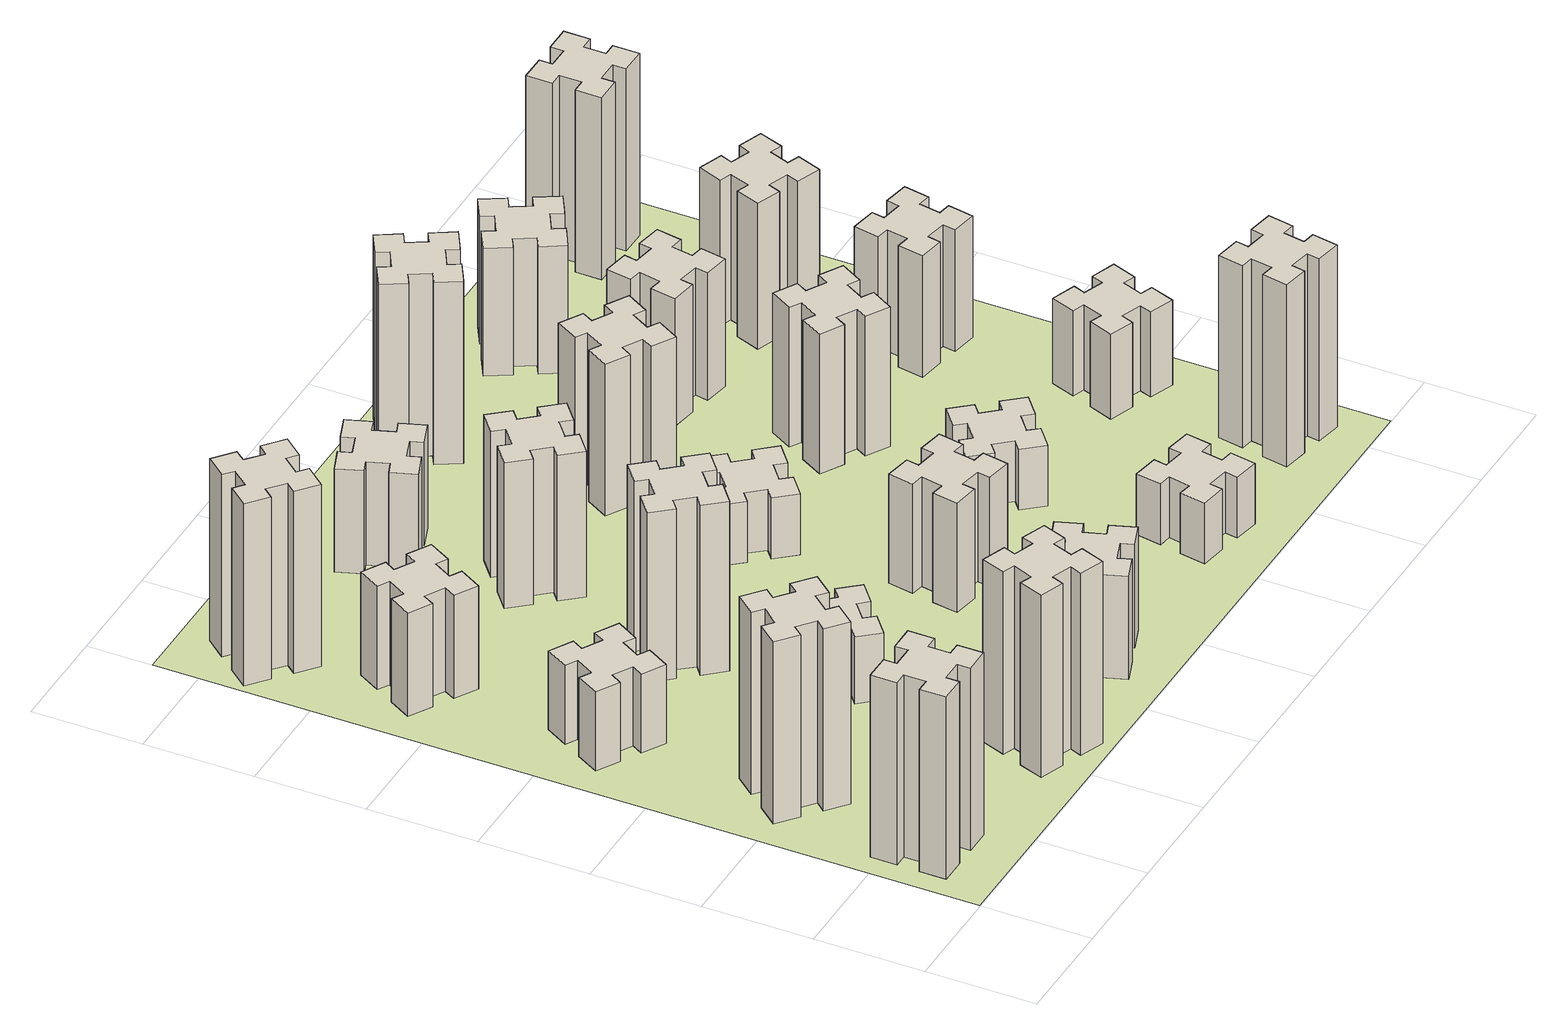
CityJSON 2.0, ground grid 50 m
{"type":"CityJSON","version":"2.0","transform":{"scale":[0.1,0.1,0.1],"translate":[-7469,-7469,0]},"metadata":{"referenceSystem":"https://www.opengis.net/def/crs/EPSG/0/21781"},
"CityObjects":{
"building1":{"type":"Building","attributes":{"class":"1000","function":"1000","usage":"1000","yearOfConstruction":2016,"roofType":"1000","measuredHeight":90,"storeysAboveGround":30,"storeysBelowGround":0},"geometry":[{"type":"Solid","lod":"1","boundaries":[[[[0,1,2,3,4,5,6,7,8,9,10,11,12,13,14,15,16,17,18,19]],[[17,16,20,21]],[[16,15,22,20]],[[15,14,23,22]],[[14,13,24,23]],[[13,12,25,24]],[[12,11,26,25]],[[11,10,27,26]],[[10,9,28,27]],[[9,8,29,28]],[[8,7,30,29]],[[7,6,31,30]],[[6,5,32,31]],[[5,4,33,32]],[[4,3,34,33]],[[3,2,35,34]],[[2,1,36,35]],[[1,0,37,36]],[[0,19,38,37]],[[19,18,39,38]],[[18,17,21,39]],[[24,25,26,27,28,29,30,31,32,33,34,35,36,37,38,39,21,20,22,23]]]]}]},
"building2":{"type":"Building","attributes":{"class":"1000","function":"1000","usage":"1000","yearOfConstruction":2016,"roofType":"1000","measuredHeight":90,"storeysAboveGround":30,"storeysBelowGround":0},"geometry":[{"type":"Solid","lod":"1","boundaries":[[[[40,41,42,43,44,45,46,47,48,49,50,51,52,53,54,55,56,57,58,59]],[[57,56,60,61]],[[56,55,62,60]],[[55,54,63,62]],[[54,53,64,63]],[[53,52,65,64]],[[52,51,66,65]],[[51,50,67,66]],[[50,49,68,67]],[[49,48,69,68]],[[48,47,70,69]],[[47,46,71,70]],[[46,45,72,71]],[[45,44,73,72]],[[44,43,74,73]],[[43,42,75,74]],[[42,41,76,75]],[[41,40,77,76]],[[40,59,78,77]],[[59,58,79,78]],[[58,57,61,79]],[[64,65,66,67,68,69,70,71,72,73,74,75,76,77,78,79,61,60,62,63]]]]}]},
"building3":{"type":"Building","attributes":{"class":"1000","function":"1000","usage":"1000","yearOfConstruction":2016,"roofType":"1000","measuredHeight":39,"storeysAboveGround":30,"storeysBelowGround":0},"geometry":[{"type":"Solid","lod":"1","boundaries":[[[[80,81,82,83,84,85,86,87,88,89,90,91,92,93,94,95,96,97,98,99]],[[97,96,100,101]],[[96,95,102,100]],[[95,94,103,102]],[[94,93,104,103]],[[93,92,105,104]],[[92,91,106,105]],[[91,90,107,106]],[[90,89,108,107]],[[89,88,109,108]],[[88,87,110,109]],[[87,86,111,110]],[[86,85,112,111]],[[85,84,113,112]],[[84,83,114,113]],[[83,82,115,114]],[[82,81,116,115]],[[81,80,117,116]],[[80,99,118,117]],[[99,98,119,118]],[[98,97,101,119]],[[104,105,106,107,108,109,110,111,112,113,114,115,116,117,118,119,101,100,102,103]]]]}]},
"building4":{"type":"Building","attributes":{"class":"1000","function":"1000","usage":"1000","yearOfConstruction":2016,"roofType":"1000","measuredHeight":51,"storeysAboveGround":30,"storeysBelowGround":0},"geometry":[{"type":"Solid","lod":"1","boundaries":[[[[120,121,122,123,124,125,126,127,128,129,130,131,132,133,134,135,136,137,138,139]],[[137,136,140,141]],[[136,135,142,140]],[[135,134,143,142]],[[134,133,144,143]],[[133,132,145,144]],[[132,131,146,145]],[[131,130,147,146]],[[130,129,148,147]],[[129,128,149,148]],[[128,127,150,149]],[[127,126,151,150]],[[126,125,152,151]],[[125,124,153,152]],[[124,123,154,153]],[[123,122,155,154]],[[122,121,156,155]],[[121,120,157,156]],[[120,139,158,157]],[[139,138,159,158]],[[138,137,141,159]],[[144,145,146,147,148,149,150,151,152,153,154,155,156,157,158,159,141,140,142,143]]]]}]},
"building5":{"type":"Building","attributes":{"class":"1000","function":"1000","usage":"1000","yearOfConstruction":2016,"roofType":"1000","measuredHeight":90,"storeysAboveGround":30,"storeysBelowGround":0},"geometry":[{"type":"Solid","lod":"1","boundaries":[[[[160,161,162,163,164,165,166,167,168,169,170,171,172,173,174,175,176,177,178,179]],[[177,176,180,181]],[[176,175,182,180]],[[175,174,183,182]],[[174,173,184,183]],[[173,172,185,184]],[[172,171,186,185]],[[171,170,187,186]],[[170,169,188,187]],[[169,168,189,188]],[[168,167,190,189]],[[167,166,191,190]],[[166,165,192,191]],[[165,164,193,192]],[[164,163,194,193]],[[163,162,195,194]],[[162,161,196,195]],[[161,160,197,196]],[[160,179,198,197]],[[179,178,199,198]],[[178,177,181,199]],[[184,185,186,187,188,189,190,191,192,193,194,195,196,197,198,199,181,180,182,183]]]]}]},
"building6":{"type":"Building","attributes":{"class":"1000","function":"1000","usage":"1000","yearOfConstruction":2016,"roofType":"1000","measuredHeight":90,"storeysAboveGround":30,"storeysBelowGround":0},"geometry":[{"type":"Solid","lod":"1","boundaries":[[[[200,201,202,203,204,205,206,207,208,209,210,211,212,213,214,215,216,217,218,219]],[[217,216,220,221]],[[216,215,222,220]],[[215,214,223,222]],[[214,213,224,223]],[[213,212,225,224]],[[212,211,226,225]],[[211,210,227,226]],[[210,209,228,227]],[[209,208,229,228]],[[208,207,230,229]],[[207,206,231,230]],[[206,205,232,231]],[[205,204,233,232]],[[204,203,234,233]],[[203,202,235,234]],[[202,201,236,235]],[[201,200,237,236]],[[200,219,238,237]],[[219,218,239,238]],[[218,217,221,239]],[[224,225,226,227,228,229,230,231,232,233,234,235,236,237,238,239,221,220,222,223]]]]}]},
"building7":{"type":"Building","attributes":{"class":"1000","function":"1000","usage":"1000","yearOfConstruction":2016,"roofType":"1000","measuredHeight":33,"storeysAboveGround":30,"storeysBelowGround":0},"geometry":[{"type":"Solid","lod":"1","boundaries":[[[[240,241,242,243,244,245,246,247,248,249,250,251,252,253,254,255,256,257,258,259]],[[257,256,260,261]],[[256,255,262,260]],[[255,254,263,262]],[[254,253,264,263]],[[253,252,265,264]],[[252,251,266,265]],[[251,250,267,266]],[[250,249,268,267]],[[249,248,269,268]],[[248,247,270,269]],[[247,246,271,270]],[[246,245,272,271]],[[245,244,273,272]],[[244,243,274,273]],[[243,242,275,274]],[[242,241,276,275]],[[241,240,277,276]],[[240,259,278,277]],[[259,258,279,278]],[[258,257,261,279]],[[264,265,266,267,268,269,270,271,272,273,274,275,276,277,278,279,261,260,262,263]]]]}]},
"building8":{"type":"Building","attributes":{"class":"1000","function":"1000","usage":"1000","yearOfConstruction":2016,"roofType":"1000","measuredHeight":84,"storeysAboveGround":30,"storeysBelowGround":0},"geometry":[{"type":"Solid","lod":"1","boundaries":[[[[280,281,282,283,284,285,286,287,288,289,290,291,292,293,294,295,296,297,298,299]],[[297,296,300,301]],[[296,295,302,300]],[[295,294,303,302]],[[294,293,304,303]],[[293,292,305,304]],[[292,291,306,305]],[[291,290,307,306]],[[290,289,308,307]],[[289,288,309,308]],[[288,287,310,309]],[[287,286,311,310]],[[286,285,312,311]],[[285,284,313,312]],[[284,283,314,313]],[[283,282,315,314]],[[282,281,316,315]],[[281,280,317,316]],[[280,299,318,317]],[[299,298,319,318]],[[298,297,301,319]],[[304,305,306,307,308,309,310,311,312,313,314,315,316,317,318,319,301,300,302,303]]]]}]},
"building9":{"type":"Building","attributes":{"class":"1000","function":"1000","usage":"1000","yearOfConstruction":2016,"roofType":"1000","measuredHeight":51,"storeysAboveGround":30,"storeysBelowGround":0},"geometry":[{"type":"Solid","lod":"1","boundaries":[[[[320,321,322,323,324,325,326,327,328,329,330,331,332,333,334,335,336,337,338,339]],[[337,336,340,341]],[[336,335,342,340]],[[335,334,343,342]],[[334,333,344,343]],[[333,332,345,344]],[[332,331,346,345]],[[331,330,347,346]],[[330,329,348,347]],[[329,328,349,348]],[[328,327,350,349]],[[327,326,351,350]],[[326,325,352,351]],[[325,324,353,352]],[[324,323,354,353]],[[323,322,355,354]],[[322,321,356,355]],[[321,320,357,356]],[[320,339,358,357]],[[339,338,359,358]],[[338,337,341,359]],[[344,345,346,347,348,349,350,351,352,353,354,355,356,357,358,359,341,340,342,343]]]]}]},
"building10":{"type":"Building","attributes":{"class":"1000","function":"1000","usage":"1000","yearOfConstruction":2016,"roofType":"1000","measuredHeight":72,"storeysAboveGround":30,"storeysBelowGround":0},"geometry":[{"type":"Solid","lod":"1","boundaries":[[[[360,361,362,363,364,365,366,367,368,369,370,371,372,373,374,375,376,377,378,379]],[[377,376,380,381]],[[376,375,382,380]],[[375,374,383,382]],[[374,373,384,383]],[[373,372,385,384]],[[372,371,386,385]],[[371,370,387,386]],[[370,369,388,387]],[[369,368,389,388]],[[368,367,390,389]],[[367,366,391,390]],[[366,365,392,391]],[[365,364,393,392]],[[364,363,394,393]],[[363,362,395,394]],[[362,361,396,395]],[[361,360,397,396]],[[360,379,398,397]],[[379,378,399,398]],[[378,377,381,399]],[[384,385,386,387,388,389,390,391,392,393,394,395,396,397,398,399,381,380,382,383]]]]}]},
"building11":{"type":"Building","attributes":{"class":"1000","function":"1000","usage":"1000","yearOfConstruction":2016,"roofType":"1000","measuredHeight":51,"storeysAboveGround":30,"storeysBelowGround":0},"geometry":[{"type":"Solid","lod":"1","boundaries":[[[[400,401,402,403,404,405,406,407,408,409,410,411,412,413,414,415,416,417,418,419]],[[417,416,420,421]],[[416,415,422,420]],[[415,414,423,422]],[[414,413,424,423]],[[413,412,425,424]],[[412,411,426,425]],[[411,410,427,426]],[[410,409,428,427]],[[409,408,429,428]],[[408,407,430,429]],[[407,406,431,430]],[[406,405,432,431]],[[405,404,433,432]],[[404,403,434,433]],[[403,402,435,434]],[[402,401,436,435]],[[401,400,437,436]],[[400,419,438,437]],[[419,418,439,438]],[[418,417,421,439]],[[424,425,426,427,428,429,430,431,432,433,434,435,436,437,438,439,421,420,422,423]]]]}]},
"building12":{"type":"Building","attributes":{"class":"1000","function":"1000","usage":"1000","yearOfConstruction":2016,"roofType":"1000","measuredHeight":54,"storeysAboveGround":30,"storeysBelowGround":0},"geometry":[{"type":"Solid","lod":"1","boundaries":[[[[440,441,442,443,444,445,446,447,448,449,450,451,452,453,454,455,456,457,458,459]],[[457,456,460,461]],[[456,455,462,460]],[[455,454,463,462]],[[454,453,464,463]],[[453,452,465,464]],[[452,451,466,465]],[[451,450,467,466]],[[450,449,468,467]],[[449,448,469,468]],[[448,447,470,469]],[[447,446,471,470]],[[446,445,472,471]],[[445,444,473,472]],[[444,443,474,473]],[[443,442,475,474]],[[442,441,476,475]],[[441,440,477,476]],[[440,459,478,477]],[[459,458,479,478]],[[458,457,461,479]],[[464,465,466,467,468,469,470,471,472,473,474,475,476,477,478,479,461,460,462,463]]]]}]},
"building13":{"type":"Building","attributes":{"class":"1000","function":"1000","usage":"1000","yearOfConstruction":2016,"roofType":"1000","measuredHeight":30,"storeysAboveGround":30,"storeysBelowGround":0},"geometry":[{"type":"Solid","lod":"1","boundaries":[[[[480,481,482,483,484,485,486,487,488,489,490,491,492,493,494,495,496,497,498,499]],[[497,496,500,501]],[[496,495,502,500]],[[495,494,503,502]],[[494,493,504,503]],[[493,492,505,504]],[[492,491,506,505]],[[491,490,507,506]],[[490,489,508,507]],[[489,488,509,508]],[[488,487,510,509]],[[487,486,511,510]],[[486,485,512,511]],[[485,484,513,512]],[[484,483,514,513]],[[483,482,515,514]],[[482,481,516,515]],[[481,480,517,516]],[[480,499,518,517]],[[499,498,519,518]],[[498,497,501,519]],[[504,505,506,507,508,509,510,511,512,513,514,515,516,517,518,519,501,500,502,503]]]]}]},
"building14":{"type":"Building","attributes":{"class":"1000","function":"1000","usage":"1000","yearOfConstruction":2016,"roofType":"1000","measuredHeight":75,"storeysAboveGround":30,"storeysBelowGround":0},"geometry":[{"type":"Solid","lod":"1","boundaries":[[[[520,521,522,523,524,525,526,527,528,529,530,531,532,533,534,535,536,537,538,539]],[[537,536,540,541]],[[536,535,542,540]],[[535,534,543,542]],[[534,533,544,543]],[[533,532,545,544]],[[532,531,546,545]],[[531,530,547,546]],[[530,529,548,547]],[[529,528,549,548]],[[528,527,550,549]],[[527,526,551,550]],[[526,525,552,551]],[[525,524,553,552]],[[524,523,554,553]],[[523,522,555,554]],[[522,521,556,555]],[[521,520,557,556]],[[520,539,558,557]],[[539,538,559,558]],[[538,537,541,559]],[[544,545,546,547,548,549,550,551,552,553,554,555,556,557,558,559,541,540,542,543]]]]}]},
"building15":{"type":"Building","attributes":{"class":"1000","function":"1000","usage":"1000","yearOfConstruction":2016,"roofType":"1000","measuredHeight":30,"storeysAboveGround":30,"storeysBelowGround":0},"geometry":[{"type":"Solid","lod":"1","boundaries":[[[[560,561,562,563,564,565,566,567,568,569,570,571,572,573,574,575,576,577,578,579]],[[577,576,580,581]],[[576,575,582,580]],[[575,574,583,582]],[[574,573,584,583]],[[573,572,585,584]],[[572,571,586,585]],[[571,570,587,586]],[[570,569,588,587]],[[569,568,589,588]],[[568,567,590,589]],[[567,566,591,590]],[[566,565,592,591]],[[565,564,593,592]],[[564,563,594,593]],[[563,562,595,594]],[[562,561,596,595]],[[561,560,597,596]],[[560,579,598,597]],[[579,578,599,598]],[[578,577,581,599]],[[584,585,586,587,588,589,590,591,592,593,594,595,596,597,598,599,581,580,582,583]]]]}]},
"building16":{"type":"Building","attributes":{"class":"1000","function":"1000","usage":"1000","yearOfConstruction":2016,"roofType":"1000","measuredHeight":90,"storeysAboveGround":30,"storeysBelowGround":0},"geometry":[{"type":"Solid","lod":"1","boundaries":[[[[600,601,602,603,604,605,606,607,608,609,610,611,612,613,614,615,616,617,618,619]],[[617,616,620,621]],[[616,615,622,620]],[[615,614,623,622]],[[614,613,624,623]],[[613,612,625,624]],[[612,611,626,625]],[[611,610,627,626]],[[610,609,628,627]],[[609,608,629,628]],[[608,607,630,629]],[[607,606,631,630]],[[606,605,632,631]],[[605,604,633,632]],[[604,603,634,633]],[[603,602,635,634]],[[602,601,636,635]],[[601,600,637,636]],[[600,619,638,637]],[[619,618,639,638]],[[618,617,621,639]],[[624,625,626,627,628,629,630,631,632,633,634,635,636,637,638,639,621,620,622,623]]]]}]},
"building17":{"type":"Building","attributes":{"class":"1000","function":"1000","usage":"1000","yearOfConstruction":2016,"roofType":"1000","measuredHeight":30,"storeysAboveGround":30,"storeysBelowGround":0},"geometry":[{"type":"Solid","lod":"1","boundaries":[[[[640,641,642,643,644,645,646,647,648,649,650,651,652,653,654,655,656,657,658,659]],[[657,656,660,661]],[[656,655,662,660]],[[655,654,663,662]],[[654,653,664,663]],[[653,652,665,664]],[[652,651,666,665]],[[651,650,667,666]],[[650,649,668,667]],[[649,648,669,668]],[[648,647,670,669]],[[647,646,671,670]],[[646,645,672,671]],[[645,644,673,672]],[[644,643,674,673]],[[643,642,675,674]],[[642,641,676,675]],[[641,640,677,676]],[[640,659,678,677]],[[659,658,679,678]],[[658,657,661,679]],[[664,665,666,667,668,669,670,671,672,673,674,675,676,677,678,679,661,660,662,663]]]]}]},
"building18":{"type":"Building","attributes":{"class":"1000","function":"1000","usage":"1000","yearOfConstruction":2016,"roofType":"1000","measuredHeight":69,"storeysAboveGround":30,"storeysBelowGround":0},"geometry":[{"type":"Solid","lod":"1","boundaries":[[[[680,681,682,683,684,685,686,687,688,689,690,691,692,693,694,695,696,697,698,699]],[[697,696,700,701]],[[696,695,702,700]],[[695,694,703,702]],[[694,693,704,703]],[[693,692,705,704]],[[692,691,706,705]],[[691,690,707,706]],[[690,689,708,707]],[[689,688,709,708]],[[688,687,710,709]],[[687,686,711,710]],[[686,685,712,711]],[[685,684,713,712]],[[684,683,714,713]],[[683,682,715,714]],[[682,681,716,715]],[[681,680,717,716]],[[680,699,718,717]],[[699,698,719,718]],[[698,697,701,719]],[[704,705,706,707,708,709,710,711,712,713,714,715,716,717,718,719,701,700,702,703]]]]}]},
"building19":{"type":"Building","attributes":{"class":"1000","function":"1000","usage":"1000","yearOfConstruction":2016,"roofType":"1000","measuredHeight":63,"storeysAboveGround":30,"storeysBelowGround":0},"geometry":[{"type":"Solid","lod":"1","boundaries":[[[[720,721,722,723,724,725,726,727,728,729,730,731,732,733,734,735,736,737,738,739]],[[737,736,740,741]],[[736,735,742,740]],[[735,734,743,742]],[[734,733,744,743]],[[733,732,745,744]],[[732,731,746,745]],[[731,730,747,746]],[[730,729,748,747]],[[729,728,749,748]],[[728,727,750,749]],[[727,726,751,750]],[[726,725,752,751]],[[725,724,753,752]],[[724,723,754,753]],[[723,722,755,754]],[[722,721,756,755]],[[721,720,757,756]],[[720,739,758,757]],[[739,738,759,758]],[[738,737,741,759]],[[744,745,746,747,748,749,750,751,752,753,754,755,756,757,758,759,741,740,742,743]]]]}]},
"building20":{"type":"Building","attributes":{"class":"1000","function":"1000","usage":"1000","yearOfConstruction":2016,"roofType":"1000","measuredHeight":90,"storeysAboveGround":30,"storeysBelowGround":0},"geometry":[{"type":"Solid","lod":"1","boundaries":[[[[760,761,762,763,764,765,766,767,768,769,770,771,772,773,774,775,776,777,778,779]],[[777,776,780,781]],[[776,775,782,780]],[[775,774,783,782]],[[774,773,784,783]],[[773,772,785,784]],[[772,771,786,785]],[[771,770,787,786]],[[770,769,788,787]],[[769,768,789,788]],[[768,767,790,789]],[[767,766,791,790]],[[766,765,792,791]],[[765,764,793,792]],[[764,763,794,793]],[[763,762,795,794]],[[762,761,796,795]],[[761,760,797,796]],[[760,779,798,797]],[[779,778,799,798]],[[778,777,781,799]],[[784,785,786,787,788,789,790,791,792,793,794,795,796,797,798,799,781,780,782,783]]]]}]},
"building21":{"type":"Building","attributes":{"class":"1000","function":"1000","usage":"1000","yearOfConstruction":2016,"roofType":"1000","measuredHeight":63,"storeysAboveGround":30,"storeysBelowGround":0},"geometry":[{"type":"Solid","lod":"1","boundaries":[[[[800,801,802,803,804,805,806,807,808,809,810,811,812,813,814,815,816,817,818,819]],[[817,816,820,821]],[[816,815,822,820]],[[815,814,823,822]],[[814,813,824,823]],[[813,812,825,824]],[[812,811,826,825]],[[811,810,827,826]],[[810,809,828,827]],[[809,808,829,828]],[[808,807,830,829]],[[807,806,831,830]],[[806,805,832,831]],[[805,804,833,832]],[[804,803,834,833]],[[803,802,835,834]],[[802,801,836,835]],[[801,800,837,836]],[[800,819,838,837]],[[819,818,839,838]],[[818,817,821,839]],[[824,825,826,827,828,829,830,831,832,833,834,835,836,837,838,839,821,820,822,823]]]]}]},
"building22":{"type":"Building","attributes":{"class":"1000","function":"1000","usage":"1000","yearOfConstruction":2016,"roofType":"1000","measuredHeight":42,"storeysAboveGround":30,"storeysBelowGround":0},"geometry":[{"type":"Solid","lod":"1","boundaries":[[[[840,841,842,843,844,845,846,847,848,849,850,851,852,853,854,855,856,857,858,859]],[[857,856,860,861]],[[856,855,862,860]],[[855,854,863,862]],[[854,853,864,863]],[[853,852,865,864]],[[852,851,866,865]],[[851,850,867,866]],[[850,849,868,867]],[[849,848,869,868]],[[848,847,870,869]],[[847,846,871,870]],[[846,845,872,871]],[[845,844,873,872]],[[844,843,874,873]],[[843,842,875,874]],[[842,841,876,875]],[[841,840,877,876]],[[840,859,878,877]],[[859,858,879,878]],[[858,857,861,879]],[[864,865,866,867,868,869,870,871,872,873,874,875,876,877,878,879,861,860,862,863]]]]}]},
"building23":{"type":"Building","attributes":{"class":"1000","function":"1000","usage":"1000","yearOfConstruction":2016,"roofType":"1000","measuredHeight":60,"storeysAboveGround":30,"storeysBelowGround":0},"geometry":[{"type":"Solid","lod":"1","boundaries":[[[[880,881,882,883,884,885,886,887,888,889,890,891,892,893,894,895,896,897,898,899]],[[897,896,900,901]],[[896,895,902,900]],[[895,894,903,902]],[[894,893,904,903]],[[893,892,905,904]],[[892,891,906,905]],[[891,890,907,906]],[[890,889,908,907]],[[889,888,909,908]],[[888,887,910,909]],[[887,886,911,910]],[[886,885,912,911]],[[885,884,913,912]],[[884,883,914,913]],[[883,882,915,914]],[[882,881,916,915]],[[881,880,917,916]],[[880,899,918,917]],[[899,898,919,918]],[[898,897,901,919]],[[904,905,906,907,908,909,910,911,912,913,914,915,916,917,918,919,901,900,902,903]]]]}]},
"building24":{"type":"Building","attributes":{"class":"1000","function":"1000","usage":"1000","yearOfConstruction":2016,"roofType":"1000","measuredHeight":72,"storeysAboveGround":30,"storeysBelowGround":0},"geometry":[{"type":"Solid","lod":"1","boundaries":[[[[920,921,922,923,924,925,926,927,928,929,930,931,932,933,934,935,936,937,938,939]],[[937,936,940,941]],[[936,935,942,940]],[[935,934,943,942]],[[934,933,944,943]],[[933,932,945,944]],[[932,931,946,945]],[[931,930,947,946]],[[930,929,948,947]],[[929,928,949,948]],[[928,927,950,949]],[[927,926,951,950]],[[926,925,952,951]],[[925,924,953,952]],[[924,923,954,953]],[[923,922,955,954]],[[922,921,956,955]],[[921,920,957,956]],[[920,939,958,957]],[[939,938,959,958]],[[938,937,941,959]],[[944,945,946,947,948,949,950,951,952,953,954,955,956,957,958,959,941,940,942,943]]]]}]},
"building25":{"type":"Building","attributes":{"class":"1000","function":"1000","usage":"1000","yearOfConstruction":2016,"roofType":"1000","measuredHeight":90,"storeysAboveGround":30,"storeysBelowGround":0},"geometry":[{"type":"Solid","lod":"1","boundaries":[[[[960,961,962,963,964,965,966,967,968,969,970,971,972,973,974,975,976,977,978,979]],[[977,976,980,981]],[[976,975,982,980]],[[975,974,983,982]],[[974,973,984,983]],[[973,972,985,984]],[[972,971,986,985]],[[971,970,987,986]],[[970,969,988,987]],[[969,968,989,988]],[[968,967,990,989]],[[967,966,991,990]],[[966,965,992,991]],[[965,964,993,992]],[[964,963,994,993]],[[963,962,995,994]],[[962,961,996,995]],[[961,960,997,996]],[[960,979,998,997]],[[979,978,999,998]],[[978,977,981,999]],[[984,985,986,987,988,989,990,991,992,993,994,995,996,997,998,999,981,980,982,983]]]]}]},
"landuse1":{"type":"LandUse","attributes":{"name":"plot1","function":"1010"},"geometry":[{"type":"MultiSurface","lod":"1","boundaries":[[[1000,1001,1002,1003]]]}]}
},
"vertices":[
[165,425,0],[165,325,0],[105,325,0],[105,205,0],[225,205,0],[225,265,0],[325,265,0],[325,205,0],[445,205,0],[445,325,0],[385,325,0],[385,425,0],[445,425,0],[445,545,0],[325,545,0],[325,485,0],[225,485,0],[225,545,0],[105,545,0],[105,425,0],[225,485,900],[225,545,900],[325,485,900],[325,545,900],[445,545,900],[445,425,900],[385,425,900],[385,325,900],[445,325,900],[445,205,900],[325,205,900],[325,265,900],[225,265,900],[225,205,900],[105,205,900],[105,325,900],[165,325,900],[165,425,900],[105,425,900],[105,545,900],
[484,1067,0],[408,1132,0],[446,1178,0],[354,1255,0],[277,1163,0],[323,1124,0],[259,1048,0],[213,1086,0],[136,994,0],[228,917,0],[266,963,0],[343,899,0],[304,853,0],[396,776,0],[473,868,0],[427,906,0],[492,983,0],[538,944,0],[615,1036,0],[523,1113,0],[492,983,900],[538,944,900],[427,906,900],[473,868,900],[396,776,900],[304,853,900],[343,899,900],[266,963,900],[228,917,900],[136,994,900],[213,1086,900],[259,1048,900],[323,1124,900],[277,1163,900],[354,1255,900],[446,1178,900],[408,1132,900],[484,1067,900],[523,1113,900],[615,1036,900],
[446,1757,0],[496,1844,0],[548,1814,0],[608,1918,0],[504,1978,0],[474,1926,0],[387,1976,0],[417,2028,0],[313,2088,0],[253,1984,0],[305,1954,0],[255,1867,0],[203,1897,0],[143,1793,0],[247,1733,0],[277,1785,0],[364,1735,0],[334,1683,0],[438,1623,0],[498,1727,0],[364,1735,390],[334,1683,390],[277,1785,390],[247,1733,390],[143,1793,390],[203,1897,390],[255,1867,390],[305,1954,390],[253,1984,390],[313,2088,390],[417,2028,390],[387,1976,390],[474,1926,390],[504,1978,390],[608,1918,390],[548,1814,390],[496,1844,390],[446,1757,390],[498,1727,390],[438,1623,390],
[446,2597,0],[496,2684,0],[548,2654,0],[608,2758,0],[504,2818,0],[474,2766,0],[387,2816,0],[417,2868,0],[313,2928,0],[253,2824,0],[305,2794,0],[255,2707,0],[203,2737,0],[143,2633,0],[247,2573,0],[277,2625,0],[364,2575,0],[334,2523,0],[438,2463,0],[498,2567,0],[364,2575,510],[334,2523,510],[277,2625,510],[247,2573,510],[143,2633,510],[203,2737,510],[255,2707,510],[305,2794,510],[253,2824,510],[313,2928,510],[417,2868,510],[387,2816,510],[474,2766,510],[504,2818,510],[608,2758,510],[548,2654,510],[496,2684,510],[446,2597,510],[498,2567,510],[438,2463,510],
[1029,360,0],[995,266,0],[939,287,0],[897,174,0],[1010,133,0],[1031,189,0],[1125,155,0],[1104,99,0],[1217,57,0],[1258,170,0],[1202,191,0],[1236,285,0],[1292,264,0],[1333,377,0],[1220,418,0],[1200,362,0],[1106,396,0],[1127,452,0],[1014,493,0],[973,380,0],[1106,396,900],[1127,452,900],[1200,362,900],[1220,418,900],[1333,377,900],[1292,264,900],[1236,285,900],[1202,191,900],[1258,170,900],[1217,57,900],[1104,99,900],[1125,155,900],[1031,189,900],[1010,133,900],[897,174,900],[939,287,900],[995,266,900],[1029,360,900],[973,380,900],[1014,493,900],
[384,3387,0],[308,3452,0],[346,3498,0],[254,3575,0],[177,3483,0],[223,3444,0],[159,3368,0],[113,3406,0],[36,3314,0],[128,3237,0],[166,3283,0],[243,3219,0],[204,3173,0],[296,3096,0],[373,3188,0],[327,3226,0],[392,3303,0],[438,3264,0],[515,3356,0],[423,3433,0],[392,3303,900],[438,3264,900],[327,3226,900],[373,3188,900],[296,3096,900],[204,3173,900],[243,3219,900],[166,3283,900],[128,3237,900],[36,3314,900],[113,3406,900],[159,3368,900],[223,3444,900],[177,3483,900],[254,3575,900],[346,3498,900],[308,3452,900],[384,3387,900],[423,3433,900],[515,3356,900],
[1083,1332,0],[1006,1267,0],[968,1313,0],[876,1236,0],[953,1144,0],[999,1183,0],[1063,1106,0],[1017,1068,0],[1094,976,0],[1186,1053,0],[1148,1099,0],[1224,1163,0],[1263,1117,0],[1355,1194,0],[1278,1286,0],[1232,1248,0],[1167,1324,0],[1213,1363,0],[1136,1455,0],[1044,1378,0],[1167,1324,330],[1213,1363,330],[1232,1248,330],[1278,1286,330],[1355,1194,330],[1263,1117,330],[1224,1163,330],[1148,1099,330],[1186,1053,330],[1094,976,330],[1017,1068,330],[1063,1106,330],[999,1183,330],[953,1144,330],[876,1236,330],[968,1313,330],[1006,1267,330],[1083,1332,330],[1044,1378,330],[1136,1455,330],
[983,1972,0],[906,1907,0],[868,1953,0],[776,1876,0],[853,1784,0],[899,1823,0],[963,1746,0],[917,1708,0],[994,1616,0],[1086,1693,0],[1048,1739,0],[1124,1803,0],[1163,1757,0],[1255,1834,0],[1178,1926,0],[1132,1888,0],[1067,1964,0],[1113,2003,0],[1036,2095,0],[944,2018,0],[1067,1964,840],[1113,2003,840],[1132,1888,840],[1178,1926,840],[1255,1834,840],[1163,1757,840],[1124,1803,840],[1048,1739,840],[1086,1693,840],[994,1616,840],[917,1708,840],[963,1746,840],[899,1823,840],[853,1784,840],[776,1876,840],[868,1953,840],[906,1907,840],[983,1972,840],[944,2018,840],[1036,2095,840],
[1765,496,0],[1671,462,0],[1650,518,0],[1537,477,0],[1579,364,0],[1635,385,0],[1669,291,0],[1613,270,0],[1654,157,0],[1767,199,0],[1746,255,0],[1840,289,0],[1860,233,0],[1973,274,0],[1932,387,0],[1876,366,0],[1842,460,0],[1898,480,0],[1857,593,0],[1744,552,0],[1842,460,510],[1898,480,510],[1876,366,510],[1932,387,510],[1973,274,510],[1860,233,510],[1840,289,510],[1746,255,510],[1767,199,510],[1654,157,510],[1613,270,510],[1669,291,510],[1635,385,510],[1579,364,510],[1537,477,510],[1650,518,510],[1671,462,510],[1765,496,510],[1744,552,510],[1857,593,510],
[1099,2563,0],[1163,2486,0],[1117,2448,0],[1194,2356,0],[1286,2433,0],[1248,2479,0],[1324,2543,0],[1363,2497,0],[1455,2574,0],[1378,2666,0],[1332,2628,0],[1267,2704,0],[1313,2743,0],[1236,2835,0],[1144,2758,0],[1183,2712,0],[1106,2647,0],[1068,2693,0],[976,2616,0],[1053,2524,0],[1106,2647,720],[1068,2693,720],[1183,2712,720],[1144,2758,720],[1236,2835,720],[1313,2743,720],[1267,2704,720],[1332,2628,720],[1378,2666,720],[1455,2574,720],[1363,2497,720],[1324,2543,720],[1248,2479,720],[1286,2433,720],[1194,2356,720],[1117,2448,720],[1163,2486,720],[1099,2563,720],[1053,2524,720],[976,2616,720],
[1125,3356,0],[1031,3322,0],[1010,3378,0],[897,3337,0],[939,3224,0],[995,3245,0],[1029,3151,0],[973,3130,0],[1014,3017,0],[1127,3059,0],[1106,3115,0],[1200,3149,0],[1220,3093,0],[1333,3134,0],[1292,3247,0],[1236,3226,0],[1202,3320,0],[1258,3340,0],[1217,3453,0],[1104,3412,0],[1202,3320,510],[1258,3340,510],[1236,3226,510],[1292,3247,510],[1333,3134,510],[1220,3093,510],[1200,3149,510],[1106,3115,510],[1127,3059,510],[1014,3017,510],[973,3130,510],[1029,3151,510],[995,3245,510],[939,3224,510],[897,3337,510],[1010,3378,510],[1031,3322,510],[1125,3356,510],[1104,3412,510],[1217,3453,510],
[2055,1047,0],[2072,1145,0],[2131,1135,0],[2152,1253,0],[2034,1274,0],[2024,1215,0],[1925,1232,0],[1936,1291,0],[1817,1312,0],[1797,1194,0],[1856,1184,0],[1838,1085,0],[1779,1096,0],[1758,977,0],[1877,957,0],[1887,1016,0],[1985,998,0],[1975,939,0],[2093,918,0],[2114,1037,0],[1985,998,540],[1975,939,540],[1887,1016,540],[1877,957,540],[1758,977,540],[1779,1096,540],[1838,1085,540],[1856,1184,540],[1797,1194,540],[1817,1312,540],[1936,1291,540],[1925,1232,540],[2024,1215,540],[2034,1274,540],[2152,1253,540],[2131,1135,540],[2072,1145,540],[2055,1047,540],[2114,1037,540],[2093,918,540],
[1972,1988,0],[1907,2064,0],[1953,2103,0],[1876,2195,0],[1784,2118,0],[1823,2072,0],[1746,2007,0],[1708,2053,0],[1616,1976,0],[1693,1884,0],[1739,1923,0],[1803,1846,0],[1757,1808,0],[1834,1716,0],[1926,1793,0],[1888,1839,0],[1964,1903,0],[2003,1857,0],[2095,1934,0],[2018,2026,0],[1964,1903,300],[2003,1857,300],[1888,1839,300],[1926,1793,300],[1834,1716,300],[1757,1808,300],[1803,1846,300],[1739,1923,300],[1693,1884,300],[1616,1976,300],[1708,2053,300],[1746,2007,300],[1823,2072,300],[1784,2118,300],[1876,2195,300],[1953,2103,300],[1907,2064,300],[1972,1988,300],[2018,2026,300],[2095,1934,300],
[2026,2497,0],[2076,2584,0],[2128,2554,0],[2188,2658,0],[2084,2718,0],[2054,2666,0],[1967,2716,0],[1997,2768,0],[1893,2828,0],[1833,2724,0],[1885,2694,0],[1835,2607,0],[1783,2637,0],[1723,2533,0],[1827,2473,0],[1857,2525,0],[1944,2475,0],[1914,2423,0],[2018,2363,0],[2078,2467,0],[1944,2475,750],[1914,2423,750],[1857,2525,750],[1827,2473,750],[1723,2533,750],[1783,2637,750],[1835,2607,750],[1885,2694,750],[1833,2724,750],[1893,2828,750],[1997,2768,750],[1967,2716,750],[2054,2666,750],[2084,2718,750],[2188,2658,750],[2128,2554,750],[2076,2584,750],[2026,2497,750],[2078,2467,750],[2018,2363,750],
[2596,444,0],[2578,345,0],[2519,356,0],[2498,237,0],[2617,217,0],[2627,276,0],[2725,258,0],[2715,199,0],[2833,178,0],[2854,297,0],[2795,307,0],[2812,405,0],[2871,395,0],[2892,513,0],[2774,534,0],[2764,475,0],[2665,492,0],[2676,551,0],[2557,572,0],[2537,454,0],[2665,492,300],[2676,551,300],[2764,475,300],[2774,534,300],[2892,513,300],[2871,395,300],[2812,405,300],[2795,307,300],[2854,297,300],[2833,178,300],[2715,199,300],[2725,258,300],[2627,276,300],[2617,217,300],[2498,237,300],[2519,356,300],[2578,345,300],[2596,444,300],[2537,454,300],[2557,572,300],
[1844,3556,0],[1757,3506,0],[1727,3558,0],[1623,3498,0],[1683,3394,0],[1735,3424,0],[1785,3337,0],[1733,3307,0],[1793,3203,0],[1897,3263,0],[1867,3315,0],[1954,3365,0],[1984,3313,0],[2088,3373,0],[2028,3477,0],[1976,3447,0],[1926,3534,0],[1978,3564,0],[1918,3668,0],[1814,3608,0],[1926,3534,900],[1978,3564,900],[1976,3447,900],[2028,3477,900],[2088,3373,900],[1984,3313,900],[1954,3365,900],[1867,3315,900],[1897,3263,900],[1793,3203,900],[1733,3307,900],[1785,3337,900],[1735,3424,900],[1683,3394,900],[1623,3498,900],[1727,3558,900],[1757,3506,900],[1844,3556,900],[1814,3608,900],[1918,3668,900],
[2628,1099,0],[2704,1163,0],[2743,1117,0],[2835,1194,0],[2758,1286,0],[2712,1248,0],[2647,1324,0],[2693,1363,0],[2616,1455,0],[2524,1378,0],[2563,1332,0],[2486,1267,0],[2448,1313,0],[2356,1236,0],[2433,1144,0],[2479,1183,0],[2543,1106,0],[2497,1068,0],[2574,976,0],[2666,1053,0],[2543,1106,300],[2497,1068,300],[2479,1183,300],[2433,1144,300],[2356,1236,300],[2448,1313,300],[2486,1267,300],[2563,1332,300],[2524,1378,300],[2616,1455,300],[2693,1363,300],[2647,1324,300],[2712,1248,300],[2758,1286,300],[2835,1194,300],[2743,1117,300],[2704,1163,300],[2628,1099,300],[2666,1053,300],[2574,976,300],
[2525,2054,0],[2475,1967,0],[2423,1997,0],[2363,1893,0],[2467,1833,0],[2497,1885,0],[2584,1835,0],[2554,1783,0],[2658,1723,0],[2718,1827,0],[2666,1857,0],[2716,1944,0],[2768,1914,0],[2828,2018,0],[2724,2078,0],[2694,2026,0],[2607,2076,0],[2637,2128,0],[2533,2188,0],[2473,2084,0],[2607,2076,690],[2637,2128,690],[2694,2026,690],[2724,2078,690],[2828,2018,690],[2768,1914,690],[2716,1944,690],[2666,1857,690],[2718,1827,690],[2658,1723,690],[2554,1783,690],[2584,1835,690],[2497,1885,690],[2467,1833,690],[2363,1893,690],[2423,1997,690],[2475,1967,690],[2525,2054,690],[2473,2084,690],[2533,2188,690],
[2664,2795,0],[2565,2812,0],[2576,2871,0],[2457,2892,0],[2437,2774,0],[2496,2764,0],[2478,2665,0],[2419,2676,0],[2398,2557,0],[2517,2537,0],[2527,2596,0],[2625,2578,0],[2615,2519,0],[2733,2498,0],[2754,2617,0],[2695,2627,0],[2712,2725,0],[2771,2715,0],[2792,2833,0],[2674,2854,0],[2712,2725,630],[2771,2715,630],[2695,2627,630],[2754,2617,630],[2733,2498,630],[2615,2519,630],[2625,2578,630],[2527,2596,630],[2517,2537,630],[2398,2557,630],[2419,2676,630],[2478,2665,630],[2496,2764,630],[2437,2774,630],[2457,2892,630],[2576,2871,630],[2565,2812,630],[2664,2795,630],[2674,2854,630],[2792,2833,630],
[3504,475,0],[3405,492,0],[3416,551,0],[3297,572,0],[3277,454,0],[3336,444,0],[3318,345,0],[3259,356,0],[3238,237,0],[3357,217,0],[3367,276,0],[3465,258,0],[3455,199,0],[3573,178,0],[3594,297,0],[3535,307,0],[3552,405,0],[3611,395,0],[3632,513,0],[3514,534,0],[3552,405,900],[3611,395,900],[3535,307,900],[3594,297,900],[3573,178,900],[3455,199,900],[3465,258,900],[3367,276,900],[3357,217,900],[3238,237,900],[3259,356,900],[3318,345,900],[3336,444,900],[3277,454,900],[3297,572,900],[3416,551,900],[3405,492,900],[3504,475,900],[3514,534,900],[3632,513,900],
[2716,3347,0],[2666,3434,0],[2718,3464,0],[2658,3568,0],[2554,3508,0],[2584,3456,0],[2497,3406,0],[2467,3458,0],[2363,3398,0],[2423,3294,0],[2475,3324,0],[2525,3237,0],[2473,3207,0],[2533,3103,0],[2637,3163,0],[2607,3215,0],[2694,3265,0],[2724,3213,0],[2828,3273,0],[2768,3377,0],[2694,3265,630],[2724,3213,630],[2607,3215,630],[2637,3163,630],[2533,3103,630],[2473,3207,630],[2525,3237,630],[2475,3324,630],[2423,3294,630],[2363,3398,630],[2467,3458,630],[2497,3406,630],[2584,3456,630],[2554,3508,630],[2658,3568,630],[2718,3464,630],[2666,3434,630],[2716,3347,630],[2768,3377,630],[2828,3273,630],
[3351,1029,0],[3445,995,0],[3424,939,0],[3537,897,0],[3578,1010,0],[3522,1031,0],[3556,1125,0],[3612,1104,0],[3653,1217,0],[3540,1258,0],[3520,1202,0],[3426,1236,0],[3447,1292,0],[3334,1333,0],[3293,1220,0],[3349,1200,0],[3315,1106,0],[3259,1127,0],[3217,1014,0],[3330,973,0],[3315,1106,420],[3259,1127,420],[3349,1200,420],[3293,1220,420],[3334,1333,420],[3447,1292,420],[3426,1236,420],[3520,1202,420],[3540,1258,420],[3653,1217,420],[3612,1104,420],[3556,1125,420],[3522,1031,420],[3578,1010,420],[3537,897,420],[3424,939,420],[3445,995,420],[3351,1029,420],[3330,973,420],[3217,1014,420],
[3267,1856,0],[3365,1838,0],[3355,1779,0],[3473,1758,0],[3494,1877,0],[3435,1887,0],[3452,1985,0],[3511,1975,0],[3532,2093,0],[3414,2114,0],[3404,2055,0],[3305,2072,0],[3316,2131,0],[3197,2152,0],[3177,2034,0],[3236,2024,0],[3218,1925,0],[3159,1936,0],[3138,1817,0],[3257,1797,0],[3218,1925,600],[3159,1936,600],[3236,2024,600],[3177,2034,600],[3197,2152,600],[3316,2131,600],[3305,2072,600],[3404,2055,600],[3414,2114,600],[3532,2093,600],[3511,1975,600],[3452,1985,600],[3435,1887,600],[3494,1877,600],[3473,1758,600],[3355,1779,600],[3365,1838,600],[3267,1856,600],[3257,1797,600],[3138,1817,600],
[3151,2509,0],[3245,2475,0],[3224,2419,0],[3337,2377,0],[3378,2490,0],[3322,2511,0],[3356,2605,0],[3412,2584,0],[3453,2697,0],[3340,2738,0],[3320,2682,0],[3226,2716,0],[3247,2772,0],[3134,2813,0],[3093,2700,0],[3149,2680,0],[3115,2586,0],[3059,2607,0],[3017,2494,0],[3130,2453,0],[3115,2586,720],[3059,2607,720],[3149,2680,720],[3093,2700,720],[3134,2813,720],[3247,2772,720],[3226,2716,720],[3320,2682,720],[3340,2738,720],[3453,2697,720],[3412,2584,720],[3356,2605,720],[3322,2511,720],[3378,2490,720],[3337,2377,720],[3224,2419,720],[3245,2475,720],[3151,2509,720],[3130,2453,720],[3017,2494,720],
[3285,3325,0],[3385,3325,0],[3385,3265,0],[3505,3265,0],[3505,3385,0],[3445,3385,0],[3445,3485,0],[3505,3485,0],[3505,3605,0],[3385,3605,0],[3385,3545,0],[3285,3545,0],[3285,3605,0],[3165,3605,0],[3165,3485,0],[3225,3485,0],[3225,3385,0],[3165,3385,0],[3165,3265,0],[3285,3265,0],[3225,3385,900],[3165,3385,900],[3225,3485,900],[3165,3485,900],[3165,3605,900],[3285,3605,900],[3285,3545,900],[3385,3545,900],[3385,3605,900],[3505,3605,900],[3505,3485,900],[3445,3485,900],[3445,3385,900],[3505,3385,900],[3505,3265,900],[3385,3265,900],[3385,3325,900],[3285,3325,900],[3285,3265,900],[3165,3265,900],
[5,3705,0],[3705,3705,0],[3705,5,0],[5,5,0]
]}
